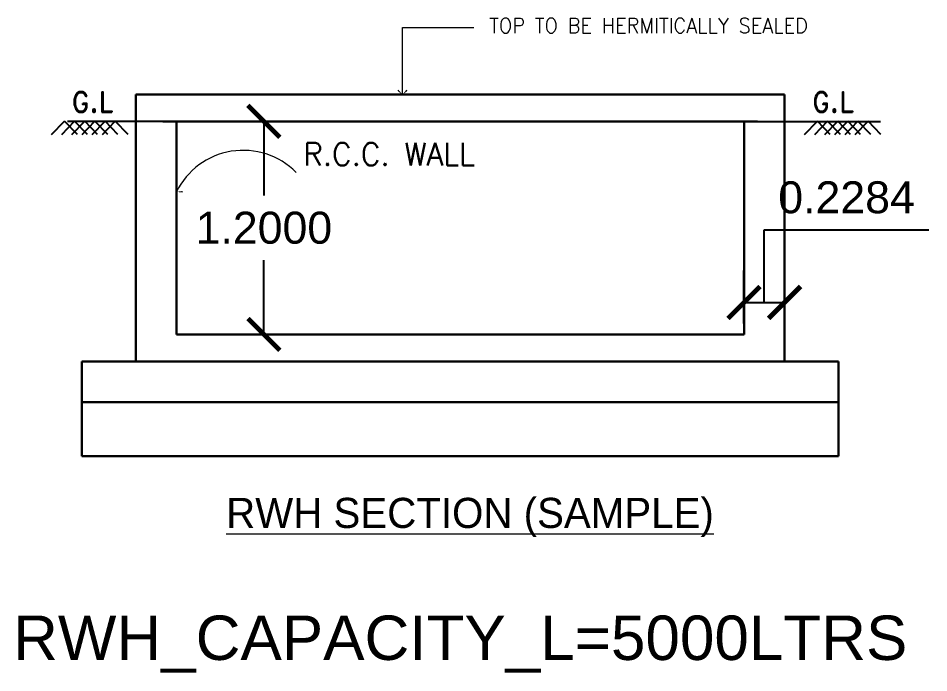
# Model space of a CAD drawing. Header units: metres. Extents: x -3129379 to 8446, y 1795 to 1612176.
# Drawn here: x -1560456.86 to -1560451.74, y 43136.45 to 43140.14 of the extents above; entities that cross this region are included whole.
import ezdxf

# ---------------------------------------------------------------- set-up
doc = ezdxf.new("R2010")
doc.units = ezdxf.units.M
doc.header["$LTSCALE"] = 750
doc.header["$MEASUREMENT"] = 0
doc.header["$PDMODE"] = 35
doc.header["$PDSIZE"] = 50
doc.layers.get('0').update_dxf_attribs({"lineweight": 5})
doc.layers.get('Defpoints').update_dxf_attribs({"lineweight": 0})
for name, color, linetype in [('DIM', 9, 'Continuous'), ('RWH', 130, 'Continuous'), ('TE', 7, 'Continuous'), ('WAL', 1, 'Continuous')]:
    doc.layers.add(name, color=color, linetype=linetype)
for name, color, linetype, lineweight in [('ED', 30, 'Continuous', 0), ('FURN', 33, 'Continuous', 18), ('TEXT', 2, 'Continuous', 20), ('wall', 7, 'Continuous', 30)]:
    doc.layers.add(name, color=color, linetype=linetype, lineweight=lineweight)
doc.styles.get("Standard").update_dxf_attribs({"font": 'arial.ttf'})
doc.styles.add('T', font='ROMAND.shx', dxfattribs={"width": 0.9, "height": 10})
doc.styles.add('T1', font='ROMANS.shx', dxfattribs={"width": 0.96, "height": 4})
doc.styles.add('UATEXT', font='GOTHIC.TTF')
doc.dimstyles.get("Standard").update_dxf_attribs({"dimtxt": 0.18, "dimasz": 0.18, "dimexe": 0.18, "dimexo": 0.0625, "dimgap": 0.09, "dimtad": 1, "dimtih": 1, "dimtoh": 1, "dimdec": 4, "dimzin": 0, "dimdsep": 46, "dimtxsty": 'Standard', "dimblk": 'ARCHTICK', "dimcen": 0.09, "dimadec": 0, "dimazin": 0, "dimtfac": 1, "dimtdec": 4, "dimtofl": 0, "dimtmove": 0, "dimatfit": 3, "dimldrblk": 'ARCHTICK', "dimfxl": 0, "dimtolj": 1, "dimtzin": 0, "dimarcsym": 0})

# ---------------------------------------------------------------- blocks, each defined once
blk = doc.blocks.new('ARROW2')
at = {"layer": 'FURN'}
for points in [[(0, 0, 0, 1.41, 0), (-3.98, 3.98, 1.41, 1.41, 0)], [(0, 0, 0, 1.41, 0), (3.98, 3.98, 1.41, 1.41, 0)]]:
    blk.add_lwpolyline(points, format="xyseb", dxfattribs=at)
blk = doc.blocks.new('_ArchTick')
at = {"color": 0, "linetype": 'ByBlock', "const_width": 0.15}
blk.add_lwpolyline([(-0.5, -0.5), (0.5, 0.5)], dxfattribs=at)
blk = doc.blocks.new('*D102')
at = {"layer": 'Defpoints', "color": 0}
for p in [(-1560452.5488, 43138.5366), (-1560452.7772, 43138.3561), (-1560452.5488, 43138.3561)]:
    blk.add_point(p, dxfattribs=at)
at = {"layer": 'ED', "color": 0, "lineweight": -2}
for p, q in [((-1560452.663, 43138.5366), (-1560452.663, 43138.9454)), ((-1560452.663, 43138.9454), (-1560451.7365, 43138.9454)), ((-1560452.7772, 43138.4186), (-1560452.7772, 43138.7166)), ((-1560452.5488, 43138.4186), (-1560452.5488, 43138.7166)), ((-1560452.7772, 43138.5366), (-1560452.5488, 43138.5366))]:
    blk.add_line(p, q, dxfattribs=at)
at = {"layer": 'ED', "color": 0, "lineweight": -2, "xscale": 0.18, "yscale": 0.18, "zscale": 0.18, "rotation": 180}
blk.add_blockref('_ArchTick', (-1560452.7772, 43138.5366), dxfattribs=at)
at = {"layer": 'ED', "color": 0, "lineweight": -2, "xscale": 0.18, "yscale": 0.18, "zscale": 0.18}
blk.add_blockref('_ArchTick', (-1560452.5488, 43138.5366), dxfattribs=at)
at = {"layer": 'ED', "color": 0, "insert": (-1560452.1997, 43139.1273), "char_height": 0.18, "attachment_point": 5}
blk.add_mtext('\\A1;0.2284', dxfattribs=at)
blk = doc.blocks.new('*D103')
at = {"layer": 'Defpoints', "color": 0}
for p in [(-1560455.9735, 43139.5561), (-1560455.4811, 43139.5561), (-1560455.9735, 43138.3561)]:
    blk.add_point(p, dxfattribs=at)
at = {"layer": 'RWH', "color": 0, "lineweight": -2}
for p, q in [((-1560455.911, 43139.5561), (-1560455.3011, 43139.5561)), ((-1560455.4811, 43139.5561), (-1560455.4811, 43139.138)), ((-1560455.4811, 43138.3561), (-1560455.4811, 43138.7742)), ((-1560455.911, 43138.3561), (-1560455.3011, 43138.3561))]:
    blk.add_line(p, q, dxfattribs=at)
at = {"layer": 'RWH', "color": 0, "lineweight": -2, "xscale": 0.18, "yscale": 0.18, "zscale": 0.18}
for p, rotation in [((-1560455.4811, 43139.5561), 90), ((-1560455.4811, 43138.3561), 270)]:
    blk.add_blockref('_ArchTick', p, dxfattribs=dict(at, rotation=rotation))
at = {"layer": 'RWH', "color": 0, "insert": (-1560455.4811, 43138.9561), "char_height": 0.18, "attachment_point": 5}
blk.add_mtext('\\A1;1.2000', dxfattribs=at)

msp = doc.modelspace()

# ---------------------------------------------------------------- linework, layer by layer
at = {"layer": 'Defpoints', "color": 0, "linetype": 'ByBlock'}
for p in [(-1560455.61202, 43139.55605), (-1560455.61202, 43138.35605)]:
    msp.add_point(p, dxfattribs=at)
at = {"layer": 'FURN'}
for p, q in [((-1560454.70081, 43140.085), (-1560454.29849, 43140.085)), ((-1560454.70081, 43139.70615), (-1560454.70081, 43140.085))]:
    msp.add_line(p, q, dxfattribs=at)
msp.add_arc((-1560455.59711, 43138.9727), 0.42035, 44.83645, 153.69582, dxfattribs=at)
at = {"layer": 'WAL', "color": 12}
for p, q in [((-1560456.67648, 43139.48133), (-1560456.60411, 43139.55747)), ((-1560456.61938, 43139.48133), (-1560456.54701, 43139.55747)), ((-1560456.53174, 43139.48133), (-1560456.60411, 43139.55747)), ((-1560456.56228, 43139.48133), (-1560456.4899, 43139.55747)), ((-1560456.47463, 43139.48133), (-1560456.54701, 43139.55747)), ((-1560456.50517, 43139.48133), (-1560456.4328, 43139.55747)), ((-1560456.41753, 43139.48133), (-1560456.4899, 43139.55747)), ((-1560456.44807, 43139.48133), (-1560456.3757, 43139.55747)), ((-1560456.39097, 43139.48133), (-1560456.3186, 43139.55747)), ((-1560456.30333, 43139.48133), (-1560456.3757, 43139.55747)), ((-1560452.4362, 43139.48133), (-1560452.36383, 43139.55747)), ((-1560452.3791, 43139.48133), (-1560452.30673, 43139.55747)), ((-1560452.29146, 43139.48133), (-1560452.36383, 43139.55747)), ((-1560452.322, 43139.48133), (-1560452.24962, 43139.55747)), ((-1560452.23435, 43139.48133), (-1560452.30673, 43139.55747)), ((-1560452.26489, 43139.48133), (-1560452.19252, 43139.55747)), ((-1560452.17725, 43139.48133), (-1560452.24962, 43139.55747)), ((-1560452.20779, 43139.48133), (-1560452.13542, 43139.55747)), ((-1560452.12015, 43139.48133), (-1560452.19252, 43139.55747)), ((-1560452.15069, 43139.48133), (-1560452.07832, 43139.55747)), ((-1560452.06305, 43139.48133), (-1560452.13542, 43139.55747)), ((-1560452.00595, 43139.48133), (-1560452.07832, 43139.55747))]:
    msp.add_line(p, q, dxfattribs=at)
at = {"layer": 'WAL', "color": 7}
for p, q in [((-1560456.04959, 43139.55605), (-1560456.58693, 43139.55605)), ((-1560452.70105, 43139.55605), (-1560452.00843, 43139.55605))]:
    msp.add_line(p, q, dxfattribs=at)
at = {"layer": 'WAL', "color": 1}
for p, q in [((-1560456.36043, 43139.48133), (-1560456.4328, 43139.55747)), ((-1560456.24622, 43139.48133), (-1560456.3186, 43139.55747))]:
    msp.add_line(p, q, dxfattribs=at)
at = {"layer": 'wall'}
for p, q in [((-1560456.20186, 43139.55605), (-1560456.20186, 43139.70833)), ((-1560456.20186, 43139.70833), (-1560452.77718, 43139.70833)), ((-1560452.77718, 43139.70833), (-1560452.54877, 43139.70833)), ((-1560452.54877, 43139.70833), (-1560452.54877, 43139.55605)), ((-1560456.20186, 43139.55605), (-1560456.20186, 43138.35605)), ((-1560452.70105, 43139.55605), (-1560456.04959, 43139.55605)), ((-1560455.97345, 43139.55605), (-1560455.97345, 43138.35605)), ((-1560452.77718, 43138.35605), (-1560452.77718, 43139.55605)), ((-1560452.54877, 43138.20378), (-1560452.54877, 43139.55605)), ((-1560456.20186, 43138.35605), (-1560456.20186, 43138.20378)), ((-1560455.97345, 43138.35605), (-1560452.77718, 43138.35605)), ((-1560456.5064, 43137.67083), (-1560456.5064, 43138.20378)), ((-1560456.5064, 43138.20378), (-1560456.20186, 43138.20378)), ((-1560456.20186, 43138.20378), (-1560452.54877, 43138.20378)), ((-1560452.54877, 43138.20378), (-1560452.24423, 43138.20378)), ((-1560452.24423, 43138.20378), (-1560452.24423, 43137.67083)), ((-1560456.5064, 43137.97537), (-1560452.24423, 43137.97537)), ((-1560452.24423, 43137.67083), (-1560456.5064, 43137.67083))]:
    msp.add_line(p, q, dxfattribs=at)

# ---------------------------------------------------------------- block references
at = {"layer": 'DIM', "xscale": -0.006344696969696999, "yscale": 0.006344696969696999, "zscale": 0.0063446969696914}
msp.add_blockref('ARROW2', (-1560454.70081, 43139.70615), dxfattribs=at)
at = {"layer": 'DIM', "xscale": -0.006344696969825, "yscale": 0.006344696969696999, "zscale": 0.0063446969696914, "rotation": 316.4060953670703}
msp.add_blockref('ARROW2', (-1560455.97394, 43139.15898), dxfattribs=at)

# ---------------------------------------------------------------- texts
at = {"layer": 'DIM', "color": 2, "style": 'T1', "width": 0.96}
for s, height, p in [('TOP TO BE HERMITICALLY SEALED', 0.0832741, (-1560454.21248, 43140.05374)), ('R.C.C. WALL', 0.1268939, (-1560455.25845, 43139.30793))]:
    msp.add_text(s, height=height, dxfattribs=at).set_placement(p)
at = {"layer": 'RWH', "insert": (-1560454.37532, 43136.612), "char_height": 0.25, "attachment_point": 5}
msp.add_mtext_dynamic_manual_height_columns('RWH_CAPACITY_L=5000LTRS', width=9.3695657, gutter_width=0.9, heights=[0], dxfattribs=at)
at = {"layer": 'TE', "color": 1, "style": 'T', "width": 0.96}
for p in [(-1560456.56292, 43139.6083), (-1560452.39252, 43139.6083)]:
    msp.add_text('G.L', height=0.114205, dxfattribs=at).set_placement(p)
at = {"layer": 'TEXT', "style": 'UATEXT'}
msp.add_text('%%URWH SECTION (SAMPLE)', height=0.1695954, dxfattribs=at).set_placement((-1560455.69387, 43137.26646))

# ---------------------------------------------------------------- dimensions: what is measured, and where the dimension line sits
at = {"layer": 'ED'}
dim = msp.add_linear_dim(base=(-1560452.54877, 43138.53657), p1=(-1560452.77718, 43138.35605), p2=(-1560452.54877, 43138.35605), dimstyle='Standard', override={"dimscale": 1, "dimtxt": 0.18, "dimtmove": 1, "dimfxl": 5}, dxfattribs=at)
dim.commit()
dim.dimension.update_dxf_attribs({"geometry": '*D102', "text_midpoint": (-1560452.57298, 43139.12728)})
at = {"layer": 'RWH'}
dim = msp.add_linear_dim(base=(-1560455.48113, 43139.55605), p1=(-1560455.97345, 43138.35605), p2=(-1560455.97345, 43139.55605), angle=90, dimstyle='Standard', override={"dimscale": 1}, dxfattribs=at)
dim.commit()
dim.dimension.update_dxf_attribs({"geometry": '*D103', "text_midpoint": (-1560455.48113, 43138.95605)})

doc.saveas('drawing.dxf')
